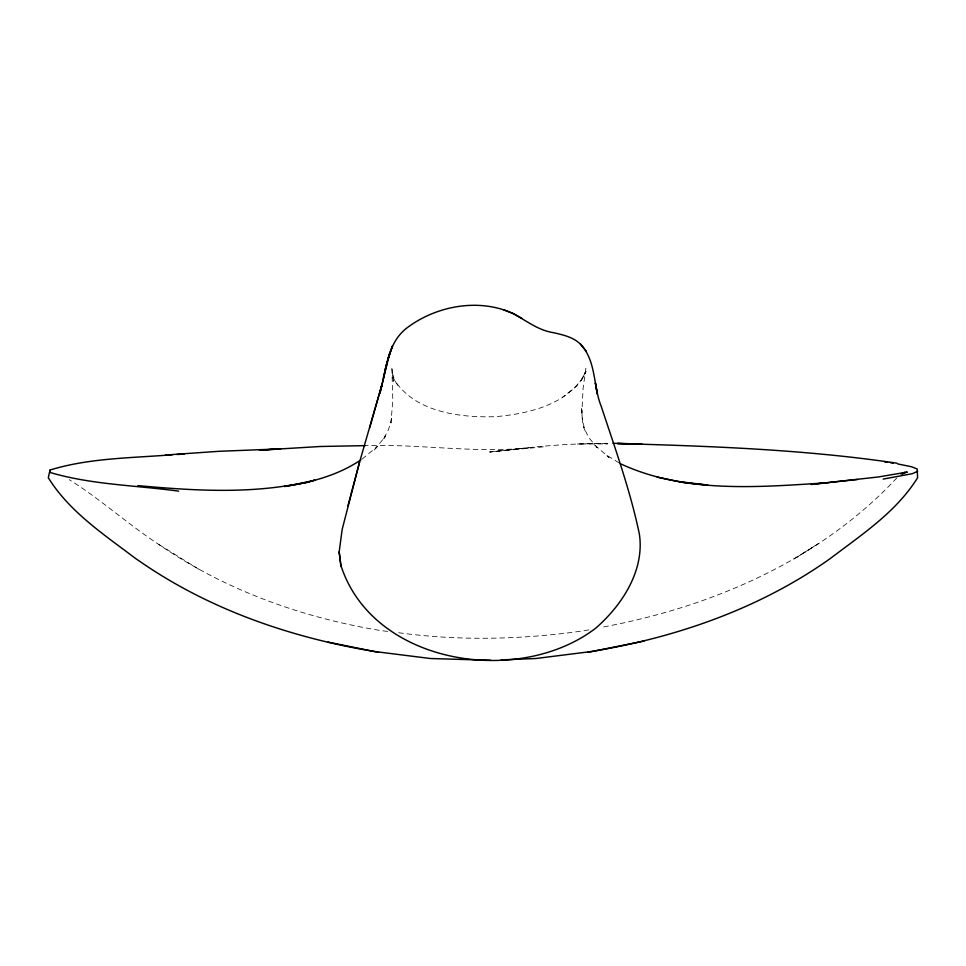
<?xml version="1.0" encoding="UTF-8"?>
<svg xmlns="http://www.w3.org/2000/svg" width="966" height="966" viewBox="0 0 966 966"><rect width="100%" height="100%" fill="white"/><g stroke="black" fill="none" stroke-linecap="round" stroke-linejoin="round"><path stroke-width="0.72" stroke-dasharray="4.83 3.62" d="M397.787 385.458L392.884 377.38C412.82 411.975 458.886 417.807 495.196 416.684C528.764 413.859 569.783 404.428 586.084 371.536L581.194 380.471L584.309 374.494L585.855 368.577L583.09 388.38L581.87 413.037L581.617 408.352L582.667 424.436M582.872 377.96L576.388 386.364L562.345 397.412M896.834 477.941C819.313 560.908 710.421 607.505 600.188 627.562M362.141 459.055L377.199 446.63L373.902 450.579L385.688 435.932L382.91 440.122L388.586 429.411L391.713 418.314L391.001 422.999L392.812 399.55L391.822 366.935L393.379 381.292L392.643 375.315M796.781 557.31L818.757 543.375L792.192 560.087M588.68 629.856L584.358 630.713C522.195 639.649 458.79 641.195 396.507 632.428M543.351 446.872L489.75 451.991C528.921 447.451 568.25 442.694 607.771 443.853L577.294 444.034L610.077 443.213M489.75 451.991L530.165 447.741C475.163 453.477 420.21 443.877 365.148 445.628M387.632 631.402L381.715 630.713C302.503 617.854 225.271 590.166 158.907 544.522C128.031 524.333 100.549 499.193 69.286 479.704M158.907 544.522L200.735 570.435M619.061 462.907L605.863 454.732L609.051 457.461L594.392 444.831L597.278 447.789L588.692 437.453L583.464 426.803L585.058 430.86L582.365 419.872L581.617 408.352M392.522 373.419L394.478 379.674"/><path stroke-width="1.45" d="M897.631 463.909L911.614 466.771L917.157 468.969L917.603 477.711C896.472 511.847 861.696 534.669 830.301 558.517L825.423 561.958C755.943 609.908 674.497 637.753 591.651 651.495L535.804 658.522L501.209 659.875M172.443 454.732C131.63 458.089 89.415 457.884 50.039 470.031L49.652 472.338C91.202 484.751 135.723 485.282 178.613 491.139M389.841 352.832L379.892 393.15C386.291 370.594 386.714 343.316 406.964 327.897C436.354 305.691 479.051 297.818 513.018 313.515C526.192 320.555 538.207 330.408 553.446 332.666C563.842 335.057 575.482 337.569 582.426 346.408C596.215 363.156 593.353 386.895 601.214 406.336C615.149 448.514 630.255 490.523 639.371 534.053C644.817 570.592 621.947 605.453 595.43 628.407C518.199 687.14 372.586 664.717 340.781 565.098M383.369 377.803L387.281 361.779L385.349 369.072M369.652 427.829L381.775 385.265L359.557 462.159L342.157 529.44L339.175 551.876L340.962 566.402L339.175 551.876L339.356 553.216M50.039 470.031L48.3 477.711C69.431 511.847 104.195 534.669 135.59 558.517L140.662 561.958C210.129 609.908 291.575 637.753 374.41 651.495L430.522 658.522L490.68 660.285M359.557 462.159L347.941 505.81M389.793 353.785L387.752 359.823L392.486 345.937L390.204 352.578M902.51 473.92L904.78 472.314L900.855 473.98M360.946 459.828C338.341 475.2 311.221 482.432 284.463 486.478L307.43 482.408L314.735 480.15C256.896 494.652 196.641 490.97 137.836 485.608M917.7 471.251L912.375 473.678L883.165 479.1M902.135 473.702L907.303 472.06L878.396 476.963L811.126 484.449L857.651 479.474M587.751 652.364L644.093 641.062M165.367 455.034L218.956 451.303L280.683 448.876L259.383 450.204L320.169 446.497L365.148 445.628M827.729 482.746C758.6 487.118 684.882 493.783 620.257 463.656M176.826 454.503L184.12 454.117M612.963 443.285L641.907 444.046L617.407 443.503C710.71 446.171 804.545 449.468 896.979 463.185M884.651 461.881L887.561 462.267M678.989 481.599L707.885 485.113L684.145 482.65L657.194 477.18M890.447 462.702L893.321 463.185M328.005 642.1L378.563 652.364M503.878 309.917L513.695 313.769L521.99 318.466M580.361 343.968L586.422 351.334M597.266 393.838L595.37 382.934L597.302 393.947"/></g></svg>
